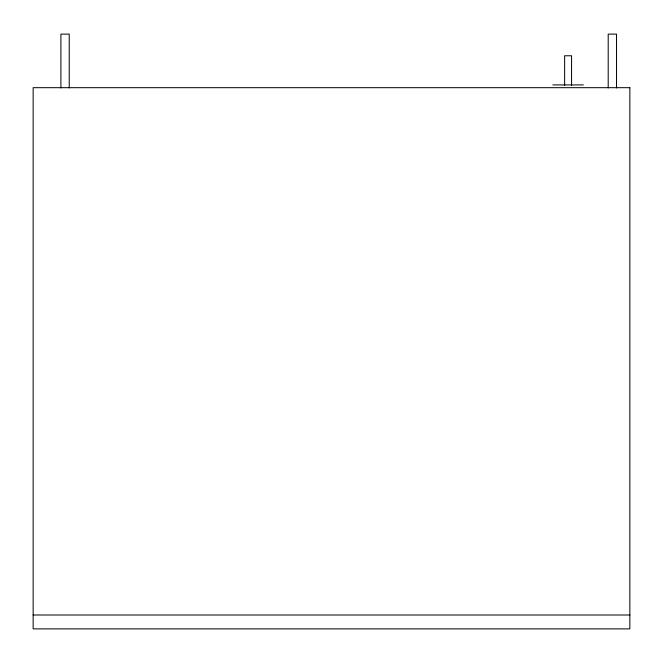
<?xml version="1.0" encoding="UTF-8"?>
<svg xmlns="http://www.w3.org/2000/svg" width="663" height="663" viewBox="0 0 663 663"><rect width="100%" height="100%" fill="white"/><g stroke="black" fill="none" stroke-linecap="round" stroke-linejoin="round"><path stroke-width="0.99" d="M552.834 84.914L583.365 84.914M33.15 614.999L629.85 614.999M616.532 87.964L616.532 34.12L608.203 34.12L608.203 87.964M571.564 85.66L571.564 55.767L564.627 55.767L564.627 85.66M69.225 87.964L69.225 34.12L60.905 34.12L60.905 87.964M629.85 87.682L33.15 87.682L33.15 628.88L629.85 628.88L629.85 87.682"/></g></svg>
